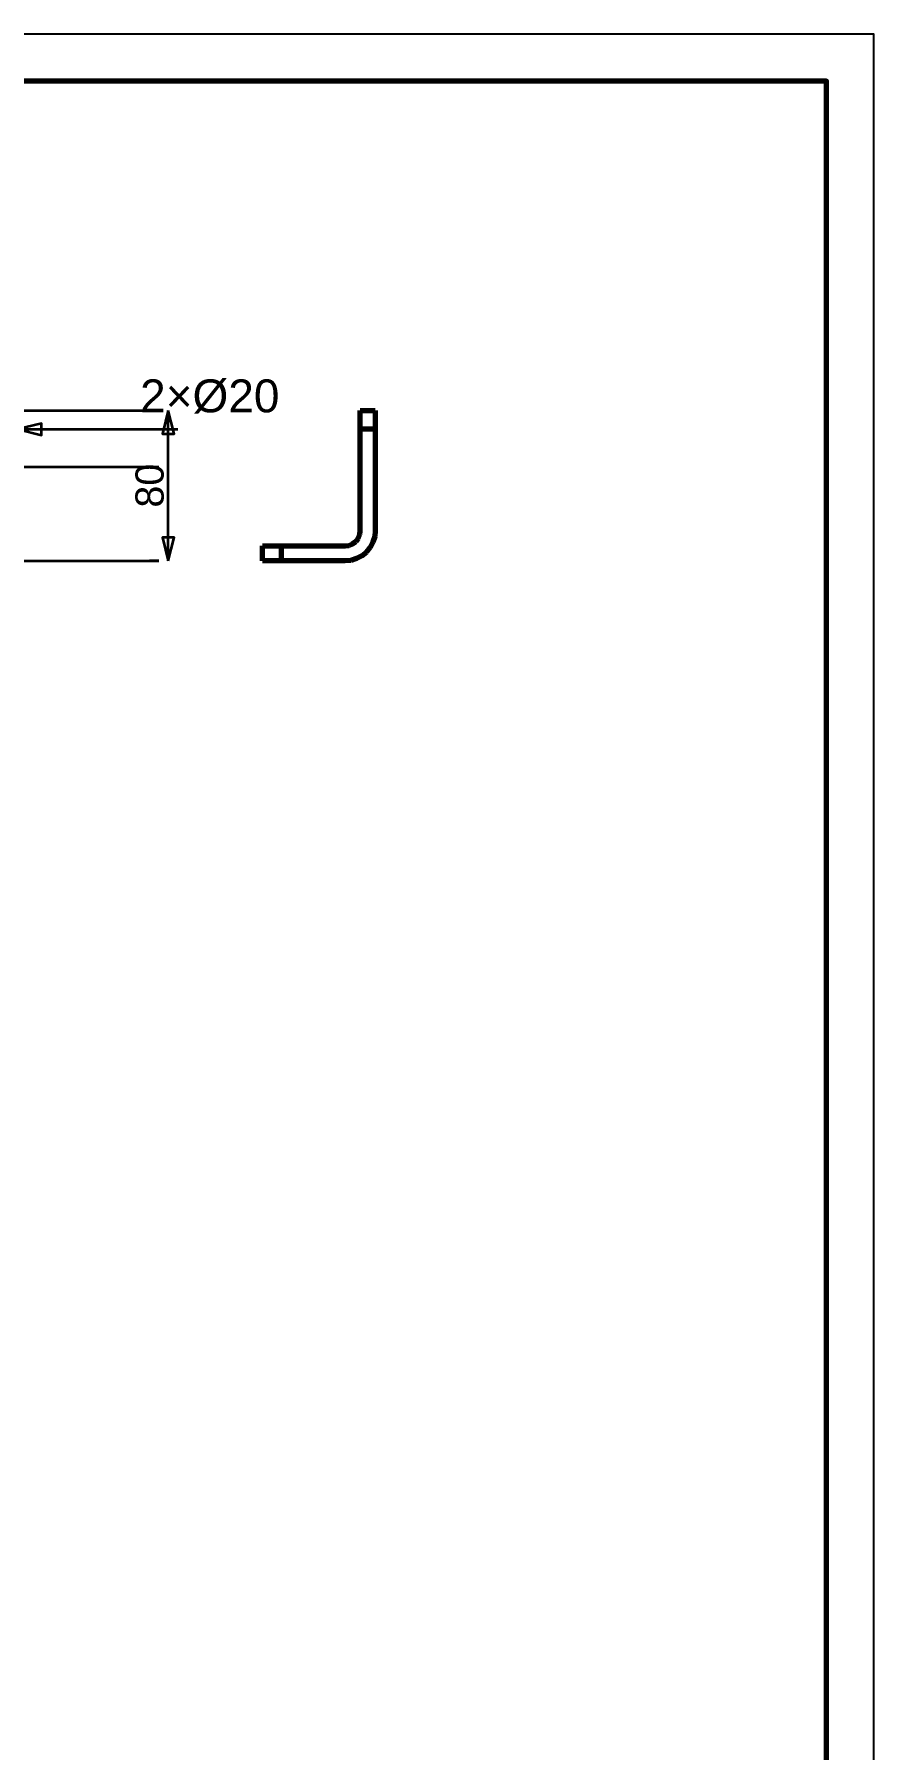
# Model space of a CAD drawing. Header units: millimetres. Extents: x 0 to 420, y 0 to 297.
# Drawn here: x 330.8 to 420, y 114.6 to 297 of the extents above; entities that cross this region are included whole.
import ezdxf
from ezdxf.enums import TextEntityAlignment as Align

# ---------------------------------------------------------------- set-up
doc = ezdxf.new("R2010")
doc.units = ezdxf.units.MM
doc.linetypes.add('DASHED', pattern=[1.524, 1.27, -0.254])
doc.styles.add('GOST', font='Arial')

msp = doc.modelspace()

# ---------------------------------------------------------------- linework, layer by layer
at = {"color": 7, "lineweight": 35}
for p, q in [((329, 257), (344, 257)), ((344, 257), (343, 257)), ((345, 241), (345, 257)), ((71, 255), (344, 255)), ((329, 255), (341, 255)), ((331, 255), (344, 255)), ((341, 255), (346, 255)), ((80.3, 251), (344, 251)), ((110.3, 251), (344, 251)), ((140.3, 251), (344, 251)), ((170.3, 251), (344, 251)), ((200.3, 251), (344, 251)), ((230.3, 251), (344, 251)), ((260.3, 251), (344, 251)), ((290.3, 251), (344, 251)), ((320.3, 251), (344, 251)), ((329, 241), (344, 241)), ((344, 241), (343, 241))]:
    msp.add_line(p, q, dxfattribs=at)
at = {"color": 1, "lineweight": 70}
for p, q in [((365.4, 256.99), (365.4, 257)), ((365.4, 257), (367, 257)), ((365.4, 256.95), (365.4, 256.99)), ((365.4, 256.89), (365.4, 256.95)), ((365.4, 256.8), (365.4, 256.89)), ((365.4, 256.69), (365.4, 256.8)), ((365.4, 256.56), (365.4, 256.69)), ((365.4, 256.41), (365.4, 256.56)), ((365.4, 256.25), (365.4, 256.41)), ((365.4, 256.06), (365.4, 256.25)), ((365.4, 255.87), (365.4, 256.06)), ((365.4, 255.66), (365.4, 255.87)), ((365.4, 255.45), (365.4, 255.66)), ((365.4, 255.22), (365.4, 255.45)), ((367, 257), (367, 256.99)), ((367, 256.99), (367, 256.95)), ((367, 256.95), (367, 256.89)), ((367, 256.89), (367, 256.8)), ((367, 256.8), (367, 256.69)), ((367, 256.69), (367, 256.56)), ((367, 256.56), (367, 256.41)), ((367, 256.41), (367, 256.25)), ((367, 256.25), (367, 256.06)), ((367, 256.06), (367, 255.87)), ((367, 255.87), (367, 255.66)), ((367, 255.66), (367, 255.45)), ((367, 255.45), (367, 255.22)), ((365.4, 255), (365.4, 255.22)), ((365.4, 244.2), (365.4, 255)), ((367, 255), (365.4, 255)), ((367, 255.22), (367, 255)), ((367, 255), (367, 244.2)), ((363.8, 242.6), (364.21, 242.65)), ((364.21, 242.65), (364.6, 242.81)), ((364.6, 242.81), (364.93, 243.07)), ((364.93, 243.07), (365.19, 243.4)), ((365.19, 243.4), (365.35, 243.79)), ((365.35, 243.79), (365.4, 244.2)), ((366.76, 242.98), (366.46, 242.42)), ((366.94, 243.58), (366.76, 242.98)), ((367, 244.2), (366.94, 243.58)), ((355, 241), (355, 242.6)), ((355, 242.6), (355.01, 242.6)), ((355.01, 241), (355, 241)), ((355.01, 242.6), (355.05, 242.6)), ((355.05, 241), (355.01, 241)), ((355.05, 242.6), (355.11, 242.6)), ((355.11, 241), (355.05, 241)), ((355.11, 242.6), (355.2, 242.6)), ((355.2, 241), (355.11, 241)), ((355.2, 242.6), (355.31, 242.6)), ((355.31, 241), (355.2, 241)), ((355.31, 242.6), (355.44, 242.6)), ((355.44, 241), (355.31, 241)), ((355.44, 242.6), (355.59, 242.6)), ((355.59, 241), (355.44, 241)), ((355.59, 242.6), (355.75, 242.6)), ((355.75, 241), (355.59, 241)), ((355.75, 242.6), (355.94, 242.6)), ((355.94, 241), (355.75, 241)), ((355.94, 242.6), (356.13, 242.6)), ((356.13, 241), (355.94, 241)), ((356.13, 242.6), (356.34, 242.6)), ((356.34, 241), (356.13, 241)), ((356.34, 242.6), (356.55, 242.6)), ((356.55, 241), (356.34, 241)), ((356.55, 242.6), (356.78, 242.6)), ((356.78, 241), (356.55, 241)), ((356.78, 242.6), (357, 242.6)), ((357, 241), (356.78, 241)), ((357, 242.6), (363.8, 242.6)), ((357, 242.6), (357, 241)), ((363.8, 241), (357, 241)), ((364.42, 241.06), (363.8, 241)), ((365.02, 241.24), (364.42, 241.06)), ((365.58, 241.54), (365.02, 241.24)), ((366.06, 241.94), (365.58, 241.54)), ((366.46, 242.42), (366.06, 241.94))]:
    msp.add_line(p, q, dxfattribs=at)
at = {"color": 5, "linetype": 'DASHED', "lineweight": 35}
for p, q in [((365.4, 257), (365.4, 256.99)), ((367, 257), (365.4, 257)), ((365.4, 256.99), (365.4, 256.95)), ((365.4, 256.95), (365.4, 256.89)), ((365.4, 256.89), (365.4, 256.8)), ((365.4, 256.8), (365.4, 256.69)), ((365.4, 256.69), (365.4, 256.56)), ((365.4, 256.56), (365.4, 256.41)), ((365.4, 256.41), (365.4, 256.25)), ((365.4, 256.25), (365.4, 256.06)), ((365.4, 256.06), (365.4, 255.87)), ((365.4, 255.87), (365.4, 255.66)), ((365.4, 255.66), (365.4, 255.45)), ((365.4, 255.45), (365.4, 255.22)), ((367, 256.99), (367, 257)), ((367, 256.95), (367, 256.99)), ((367, 256.89), (367, 256.95)), ((367, 256.8), (367, 256.89)), ((367, 256.69), (367, 256.8)), ((367, 256.56), (367, 256.69)), ((367, 256.41), (367, 256.56)), ((367, 256.25), (367, 256.41)), ((367, 256.06), (367, 256.25)), ((367, 255.87), (367, 256.06)), ((367, 255.66), (367, 255.87)), ((367, 255.45), (367, 255.66)), ((367, 255.22), (367, 255.45)), ((365.4, 255.22), (365.4, 255)), ((365.4, 255), (365.4, 244.2)), ((367, 255), (367, 255.22)), ((367, 255), (367, 244.2)), ((365.4, 252.27), (365.4, 252.3)), ((365.4, 252.3), (365.4, 252.29)), ((365.4, 252.27), (365.4, 252.3)), ((365.4, 252.3), (365.4, 252.29)), ((365.4, 252.27), (365.4, 252.3)), ((365.4, 252.3), (365.4, 252.29)), ((365.4, 252.27), (365.4, 252.3)), ((365.4, 252.3), (365.4, 252.29)), ((365.4, 252.27), (365.4, 252.3)), ((365.4, 252.3), (365.4, 252.29)), ((365.4, 252.27), (365.4, 252.3)), ((365.4, 252.3), (365.4, 252.29)), ((365.4, 252.27), (365.4, 252.3)), ((365.4, 252.3), (365.4, 252.29)), ((365.4, 252.27), (365.4, 252.3)), ((365.4, 252.3), (365.4, 252.29)), ((365.4, 252.27), (365.4, 252.3)), ((365.4, 252.3), (365.4, 252.29)), ((365.4, 252.29), (365.4, 252.27)), ((365.4, 252.29), (365.4, 252.27)), ((365.4, 252.29), (365.4, 252.27)), ((365.4, 252.29), (365.4, 252.27)), ((365.4, 252.29), (365.4, 252.27)), ((365.4, 252.29), (365.4, 252.27)), ((365.4, 252.29), (365.4, 252.27)), ((365.4, 252.29), (365.4, 252.27)), ((365.4, 252.29), (365.4, 252.27)), ((365.4, 252.17), (365.4, 252.27)), ((365.4, 252.27), (365.4, 252.23)), ((365.4, 252.17), (365.4, 252.27)), ((365.4, 252.27), (365.4, 252.23)), ((365.4, 252.17), (365.4, 252.27)), ((365.4, 252.27), (365.4, 252.23)), ((365.4, 252.17), (365.4, 252.27)), ((365.4, 252.27), (365.4, 252.23)), ((365.4, 252.17), (365.4, 252.27)), ((365.4, 252.27), (365.4, 252.23)), ((365.4, 252.17), (365.4, 252.27)), ((365.4, 252.27), (365.4, 252.23)), ((365.4, 252.17), (365.4, 252.27)), ((365.4, 252.27), (365.4, 252.23)), ((365.4, 252.17), (365.4, 252.27)), ((365.4, 252.27), (365.4, 252.23)), ((365.4, 252.17), (365.4, 252.27)), ((365.4, 252.27), (365.4, 252.23)), ((365.4, 252.23), (365.4, 252.17)), ((365.4, 252.23), (365.4, 252.17)), ((365.4, 252.23), (365.4, 252.17)), ((365.4, 252.23), (365.4, 252.17)), ((365.4, 252.23), (365.4, 252.17)), ((365.4, 252.23), (365.4, 252.17)), ((365.4, 252.23), (365.4, 252.17)), ((365.4, 252.23), (365.4, 252.17)), ((365.4, 252.23), (365.4, 252.17)), ((365.4, 252.02), (365.4, 252.17)), ((365.4, 252.17), (365.4, 252.1)), ((365.4, 252.02), (365.4, 252.17)), ((365.4, 252.17), (365.4, 252.1)), ((365.4, 252.02), (365.4, 252.17)), ((365.4, 252.17), (365.4, 252.1)), ((365.4, 252.02), (365.4, 252.17)), ((365.4, 252.17), (365.4, 252.1)), ((365.4, 252.02), (365.4, 252.17)), ((365.4, 252.17), (365.4, 252.1)), ((365.4, 252.02), (365.4, 252.17)), ((365.4, 252.17), (365.4, 252.1)), ((365.4, 252.02), (365.4, 252.17)), ((365.4, 252.17), (365.4, 252.1)), ((365.4, 252.02), (365.4, 252.17)), ((365.4, 252.17), (365.4, 252.1)), ((365.4, 252.02), (365.4, 252.17)), ((365.4, 252.17), (365.4, 252.1)), ((365.4, 252.1), (365.4, 252.02)), ((365.4, 252.1), (365.4, 252.02)), ((365.4, 252.1), (365.4, 252.02)), ((365.4, 252.1), (365.4, 252.02)), ((365.4, 252.1), (365.4, 252.02)), ((365.4, 252.1), (365.4, 252.02)), ((365.4, 252.1), (365.4, 252.02)), ((365.4, 252.1), (365.4, 252.02)), ((365.4, 252.1), (365.4, 252.02)), ((365.4, 251.81), (365.4, 252.02)), ((365.4, 252.02), (365.4, 251.92)), ((365.4, 251.81), (365.4, 252.02)), ((365.4, 252.02), (365.4, 251.92)), ((365.4, 251.81), (365.4, 252.02)), ((365.4, 252.02), (365.4, 251.92)), ((365.4, 251.81), (365.4, 252.02)), ((365.4, 252.02), (365.4, 251.92)), ((365.4, 251.81), (365.4, 252.02)), ((365.4, 252.02), (365.4, 251.92)), ((365.4, 251.81), (365.4, 252.02)), ((365.4, 252.02), (365.4, 251.92)), ((365.4, 251.81), (365.4, 252.02)), ((365.4, 252.02), (365.4, 251.92)), ((365.4, 251.81), (365.4, 252.02)), ((365.4, 252.02), (365.4, 251.92)), ((365.4, 251.81), (365.4, 252.02)), ((365.4, 252.02), (365.4, 251.92)), ((365.4, 251.92), (365.4, 251.81)), ((365.4, 251.92), (365.4, 251.81)), ((365.4, 251.92), (365.4, 251.81)), ((365.4, 251.92), (365.4, 251.81)), ((365.4, 251.92), (365.4, 251.81)), ((365.4, 251.92), (365.4, 251.81)), ((365.4, 251.92), (365.4, 251.81)), ((365.4, 251.92), (365.4, 251.81)), ((365.4, 251.92), (365.4, 251.81)), ((365.4, 251.56), (365.4, 251.81)), ((365.4, 251.81), (365.4, 251.69)), ((365.4, 251.56), (365.4, 251.81)), ((365.4, 251.81), (365.4, 251.69)), ((365.4, 251.56), (365.4, 251.81)), ((365.4, 251.81), (365.4, 251.69)), ((365.4, 251.56), (365.4, 251.81)), ((365.4, 251.81), (365.4, 251.69)), ((365.4, 251.56), (365.4, 251.81)), ((365.4, 251.81), (365.4, 251.69)), ((365.4, 251.56), (365.4, 251.81)), ((365.4, 251.81), (365.4, 251.69)), ((365.4, 251.56), (365.4, 251.81)), ((365.4, 251.81), (365.4, 251.69)), ((365.4, 251.56), (365.4, 251.81)), ((365.4, 251.81), (365.4, 251.69)), ((365.4, 251.56), (365.4, 251.81)), ((365.4, 251.81), (365.4, 251.69)), ((367, 252.29), (367, 252.3)), ((367, 252.3), (367, 252.27)), ((367, 252.29), (367, 252.3)), ((367, 252.3), (367, 252.27)), ((367, 252.29), (367, 252.3)), ((367, 252.3), (367, 252.27)), ((367, 252.29), (367, 252.3)), ((367, 252.3), (367, 252.27)), ((367, 252.29), (367, 252.3)), ((367, 252.3), (367, 252.27)), ((367, 252.29), (367, 252.3)), ((367, 252.3), (367, 252.27)), ((367, 252.29), (367, 252.3)), ((367, 252.3), (367, 252.27)), ((367, 252.29), (367, 252.3)), ((367, 252.3), (367, 252.27)), ((367, 252.29), (367, 252.3)), ((367, 252.3), (367, 252.27)), ((367, 252.27), (367, 252.29)), ((367, 252.27), (367, 252.29)), ((367, 252.27), (367, 252.29)), ((367, 252.27), (367, 252.29)), ((367, 252.27), (367, 252.29)), ((367, 252.27), (367, 252.29)), ((367, 252.27), (367, 252.29)), ((367, 252.27), (367, 252.29)), ((367, 252.27), (367, 252.29)), ((367, 252.23), (367, 252.27)), ((367, 252.27), (367, 252.17)), ((367, 252.23), (367, 252.27)), ((367, 252.27), (367, 252.17)), ((367, 252.23), (367, 252.27)), ((367, 252.27), (367, 252.17)), ((367, 252.23), (367, 252.27)), ((367, 252.27), (367, 252.17)), ((367, 252.23), (367, 252.27)), ((367, 252.27), (367, 252.17)), ((367, 252.23), (367, 252.27)), ((367, 252.27), (367, 252.17)), ((367, 252.23), (367, 252.27)), ((367, 252.27), (367, 252.17)), ((367, 252.23), (367, 252.27)), ((367, 252.27), (367, 252.17)), ((367, 252.23), (367, 252.27)), ((367, 252.27), (367, 252.17)), ((367, 252.17), (367, 252.23)), ((367, 252.17), (367, 252.23)), ((367, 252.17), (367, 252.23)), ((367, 252.17), (367, 252.23)), ((367, 252.17), (367, 252.23)), ((367, 252.17), (367, 252.23)), ((367, 252.17), (367, 252.23)), ((367, 252.17), (367, 252.23)), ((367, 252.17), (367, 252.23)), ((367, 252.1), (367, 252.17)), ((367, 252.17), (367, 252.02)), ((367, 252.1), (367, 252.17)), ((367, 252.17), (367, 252.02)), ((367, 252.1), (367, 252.17)), ((367, 252.17), (367, 252.02)), ((367, 252.1), (367, 252.17)), ((367, 252.17), (367, 252.02)), ((367, 252.1), (367, 252.17)), ((367, 252.17), (367, 252.02)), ((367, 252.1), (367, 252.17)), ((367, 252.17), (367, 252.02)), ((367, 252.1), (367, 252.17)), ((367, 252.17), (367, 252.02)), ((367, 252.1), (367, 252.17)), ((367, 252.17), (367, 252.02)), ((367, 252.1), (367, 252.17)), ((367, 252.17), (367, 252.02)), ((367, 252.02), (367, 252.1)), ((367, 252.02), (367, 252.1)), ((367, 252.02), (367, 252.1)), ((367, 252.02), (367, 252.1)), ((367, 252.02), (367, 252.1)), ((367, 252.02), (367, 252.1)), ((367, 252.02), (367, 252.1)), ((367, 252.02), (367, 252.1)), ((367, 252.02), (367, 252.1)), ((367, 251.92), (367, 252.02)), ((367, 252.02), (367, 251.81)), ((367, 251.92), (367, 252.02)), ((367, 252.02), (367, 251.81)), ((367, 251.92), (367, 252.02)), ((367, 252.02), (367, 251.81)), ((367, 251.92), (367, 252.02)), ((367, 252.02), (367, 251.81)), ((367, 251.92), (367, 252.02)), ((367, 252.02), (367, 251.81)), ((367, 251.92), (367, 252.02)), ((367, 252.02), (367, 251.81)), ((367, 251.92), (367, 252.02)), ((367, 252.02), (367, 251.81)), ((367, 251.92), (367, 252.02)), ((367, 252.02), (367, 251.81)), ((367, 251.92), (367, 252.02)), ((367, 252.02), (367, 251.81)), ((367, 251.81), (367, 251.92)), ((367, 251.81), (367, 251.92)), ((367, 251.81), (367, 251.92)), ((367, 251.81), (367, 251.92)), ((367, 251.81), (367, 251.92)), ((367, 251.81), (367, 251.92)), ((367, 251.81), (367, 251.92)), ((367, 251.81), (367, 251.92)), ((367, 251.81), (367, 251.92)), ((367, 251.69), (367, 251.81)), ((367, 251.81), (367, 251.56)), ((367, 251.69), (367, 251.81)), ((367, 251.81), (367, 251.56)), ((367, 251.69), (367, 251.81)), ((367, 251.81), (367, 251.56)), ((367, 251.69), (367, 251.81)), ((367, 251.81), (367, 251.56)), ((367, 251.69), (367, 251.81)), ((367, 251.81), (367, 251.56)), ((367, 251.69), (367, 251.81)), ((367, 251.81), (367, 251.56)), ((367, 251.69), (367, 251.81)), ((367, 251.81), (367, 251.56)), ((367, 251.69), (367, 251.81)), ((367, 251.81), (367, 251.56)), ((367, 251.69), (367, 251.81)), ((367, 251.81), (367, 251.56)), ((365.4, 251.69), (365.4, 251.56)), ((365.4, 251.69), (365.4, 251.56)), ((365.4, 251.69), (365.4, 251.56)), ((365.4, 251.69), (365.4, 251.56)), ((365.4, 251.69), (365.4, 251.56)), ((365.4, 251.69), (365.4, 251.56)), ((365.4, 251.69), (365.4, 251.56)), ((365.4, 251.69), (365.4, 251.56)), ((365.4, 251.69), (365.4, 251.56)), ((365.4, 251.29), (365.4, 251.56)), ((365.4, 251.56), (365.4, 251.43)), ((365.4, 251.29), (365.4, 251.56)), ((365.4, 251.56), (365.4, 251.43)), ((365.4, 251.29), (365.4, 251.56)), ((365.4, 251.56), (365.4, 251.43)), ((365.4, 251.29), (365.4, 251.56)), ((365.4, 251.56), (365.4, 251.43)), ((365.4, 251.29), (365.4, 251.56)), ((365.4, 251.56), (365.4, 251.43)), ((365.4, 251.29), (365.4, 251.56)), ((365.4, 251.56), (365.4, 251.43)), ((365.4, 251.29), (365.4, 251.56)), ((365.4, 251.56), (365.4, 251.43)), ((365.4, 251.29), (365.4, 251.56)), ((365.4, 251.56), (365.4, 251.43)), ((365.4, 251.29), (365.4, 251.56)), ((365.4, 251.56), (365.4, 251.43)), ((365.4, 251.43), (365.4, 251.29)), ((365.4, 251.43), (365.4, 251.29)), ((365.4, 251.43), (365.4, 251.29)), ((365.4, 251.43), (365.4, 251.29)), ((365.4, 251.43), (365.4, 251.29)), ((365.4, 251.43), (365.4, 251.29)), ((365.4, 251.43), (365.4, 251.29)), ((365.4, 251.43), (365.4, 251.29)), ((365.4, 251.43), (365.4, 251.29)), ((365.4, 251), (365.4, 251.29)), ((365.4, 251.29), (365.4, 251.15)), ((365.4, 251), (365.4, 251.29)), ((365.4, 251.29), (365.4, 251.15)), ((365.4, 251), (365.4, 251.29)), ((365.4, 251.29), (365.4, 251.15)), ((365.4, 251), (365.4, 251.29)), ((365.4, 251.29), (365.4, 251.15)), ((365.4, 251), (365.4, 251.29)), ((365.4, 251.29), (365.4, 251.15)), ((365.4, 251), (365.4, 251.29)), ((365.4, 251.29), (365.4, 251.15)), ((365.4, 251), (365.4, 251.29)), ((365.4, 251.29), (365.4, 251.15)), ((365.4, 251), (365.4, 251.29)), ((365.4, 251.29), (365.4, 251.15)), ((365.4, 251), (365.4, 251.29)), ((365.4, 251.29), (365.4, 251.15)), ((365.4, 251.15), (365.4, 251)), ((365.4, 251.15), (365.4, 251)), ((365.4, 251.15), (365.4, 251)), ((365.4, 251.15), (365.4, 251)), ((365.4, 251.15), (365.4, 251)), ((365.4, 251.15), (365.4, 251)), ((365.4, 251.15), (365.4, 251)), ((365.4, 251.15), (365.4, 251)), ((365.4, 251.15), (365.4, 251)), ((365.4, 251), (365.4, 250.85)), ((365.4, 250.71), (365.4, 251)), ((365.4, 251), (365.4, 250.85)), ((365.4, 250.71), (365.4, 251)), ((365.4, 251), (365.4, 250.85)), ((365.4, 250.71), (365.4, 251)), ((365.4, 251), (365.4, 250.85)), ((365.4, 250.71), (365.4, 251)), ((365.4, 251), (365.4, 250.85)), ((365.4, 250.71), (365.4, 251)), ((365.4, 251), (365.4, 250.85)), ((365.4, 250.71), (365.4, 251)), ((365.4, 251), (365.4, 250.85)), ((365.4, 250.71), (365.4, 251)), ((365.4, 251), (365.4, 250.85)), ((365.4, 250.71), (365.4, 251)), ((365.4, 251), (365.4, 250.85)), ((365.4, 250.71), (365.4, 251)), ((365.4, 250.85), (365.4, 250.71)), ((365.4, 250.85), (365.4, 250.71)), ((365.4, 250.85), (365.4, 250.71)), ((365.4, 250.85), (365.4, 250.71)), ((365.4, 250.85), (365.4, 250.71)), ((365.4, 250.85), (365.4, 250.71)), ((365.4, 250.85), (365.4, 250.71)), ((365.4, 250.85), (365.4, 250.71)), ((365.4, 250.85), (365.4, 250.71)), ((365.4, 250.71), (365.4, 250.57)), ((365.4, 250.44), (365.4, 250.71)), ((365.4, 250.71), (365.4, 250.57)), ((365.4, 250.44), (365.4, 250.71)), ((365.4, 250.71), (365.4, 250.57)), ((365.4, 250.44), (365.4, 250.71)), ((365.4, 250.71), (365.4, 250.57)), ((365.4, 250.44), (365.4, 250.71)), ((365.4, 250.71), (365.4, 250.57)), ((365.4, 250.44), (365.4, 250.71)), ((365.4, 250.71), (365.4, 250.57)), ((365.4, 250.44), (365.4, 250.71)), ((365.4, 250.71), (365.4, 250.57)), ((365.4, 250.44), (365.4, 250.71)), ((365.4, 250.71), (365.4, 250.57)), ((365.4, 250.44), (365.4, 250.71)), ((365.4, 250.71), (365.4, 250.57)), ((365.4, 250.44), (365.4, 250.71)), ((365.4, 250.57), (365.4, 250.44)), ((365.4, 250.57), (365.4, 250.44)), ((365.4, 250.57), (365.4, 250.44)), ((365.4, 250.57), (365.4, 250.44)), ((365.4, 250.57), (365.4, 250.44)), ((365.4, 250.57), (365.4, 250.44)), ((365.4, 250.57), (365.4, 250.44)), ((365.4, 250.57), (365.4, 250.44)), ((365.4, 250.57), (365.4, 250.44)), ((365.4, 250.44), (365.4, 250.31)), ((365.4, 250.19), (365.4, 250.44)), ((365.4, 250.44), (365.4, 250.31)), ((365.4, 250.19), (365.4, 250.44)), ((365.4, 250.44), (365.4, 250.31)), ((365.4, 250.19), (365.4, 250.44)), ((365.4, 250.44), (365.4, 250.31)), ((365.4, 250.19), (365.4, 250.44)), ((365.4, 250.44), (365.4, 250.31)), ((365.4, 250.19), (365.4, 250.44)), ((365.4, 250.44), (365.4, 250.31)), ((365.4, 250.19), (365.4, 250.44)), ((365.4, 250.44), (365.4, 250.31)), ((365.4, 250.19), (365.4, 250.44)), ((365.4, 250.44), (365.4, 250.31)), ((365.4, 250.19), (365.4, 250.44)), ((365.4, 250.44), (365.4, 250.31)), ((365.4, 250.19), (365.4, 250.44)), ((365.4, 250.31), (365.4, 250.19)), ((365.4, 250.31), (365.4, 250.19)), ((365.4, 250.31), (365.4, 250.19)), ((365.4, 250.31), (365.4, 250.19)), ((365.4, 250.31), (365.4, 250.19)), ((365.4, 250.31), (365.4, 250.19)), ((365.4, 250.31), (365.4, 250.19)), ((365.4, 250.31), (365.4, 250.19)), ((365.4, 250.31), (365.4, 250.19)), ((365.4, 250.19), (365.4, 250.08)), ((365.4, 249.98), (365.4, 250.19)), ((365.4, 250.19), (365.4, 250.08)), ((365.4, 249.98), (365.4, 250.19)), ((365.4, 250.19), (365.4, 250.08)), ((365.4, 249.98), (365.4, 250.19)), ((365.4, 250.19), (365.4, 250.08)), ((365.4, 249.98), (365.4, 250.19)), ((365.4, 250.19), (365.4, 250.08)), ((365.4, 249.98), (365.4, 250.19)), ((365.4, 250.19), (365.4, 250.08)), ((365.4, 249.98), (365.4, 250.19)), ((365.4, 250.19), (365.4, 250.08)), ((365.4, 249.98), (365.4, 250.19)), ((365.4, 250.19), (365.4, 250.08)), ((365.4, 249.98), (365.4, 250.19)), ((365.4, 250.19), (365.4, 250.08)), ((365.4, 249.98), (365.4, 250.19)), ((365.4, 250.08), (365.4, 249.98)), ((365.4, 250.08), (365.4, 249.98)), ((365.4, 250.08), (365.4, 249.98)), ((365.4, 250.08), (365.4, 249.98)), ((365.4, 250.08), (365.4, 249.98)), ((365.4, 250.08), (365.4, 249.98)), ((365.4, 250.08), (365.4, 249.98)), ((365.4, 250.08), (365.4, 249.98)), ((365.4, 250.08), (365.4, 249.98)), ((365.4, 249.98), (365.4, 249.9)), ((365.4, 249.83), (365.4, 249.98)), ((365.4, 249.98), (365.4, 249.9)), ((365.4, 249.83), (365.4, 249.98)), ((365.4, 249.98), (365.4, 249.9)), ((365.4, 249.83), (365.4, 249.98)), ((365.4, 249.98), (365.4, 249.9)), ((365.4, 249.83), (365.4, 249.98)), ((365.4, 249.98), (365.4, 249.9)), ((365.4, 249.83), (365.4, 249.98)), ((365.4, 249.98), (365.4, 249.9)), ((365.4, 249.83), (365.4, 249.98)), ((365.4, 249.98), (365.4, 249.9)), ((365.4, 249.83), (365.4, 249.98)), ((365.4, 249.98), (365.4, 249.9)), ((365.4, 249.83), (365.4, 249.98)), ((365.4, 249.98), (365.4, 249.9)), ((365.4, 249.83), (365.4, 249.98)), ((367, 251.56), (367, 251.69)), ((367, 251.56), (367, 251.69)), ((367, 251.56), (367, 251.69)), ((367, 251.56), (367, 251.69)), ((367, 251.56), (367, 251.69)), ((367, 251.56), (367, 251.69)), ((367, 251.56), (367, 251.69)), ((367, 251.56), (367, 251.69)), ((367, 251.56), (367, 251.69)), ((367, 251.43), (367, 251.56)), ((367, 251.56), (367, 251.29)), ((367, 251.43), (367, 251.56)), ((367, 251.56), (367, 251.29)), ((367, 251.43), (367, 251.56)), ((367, 251.56), (367, 251.29)), ((367, 251.43), (367, 251.56)), ((367, 251.56), (367, 251.29)), ((367, 251.43), (367, 251.56)), ((367, 251.56), (367, 251.29)), ((367, 251.43), (367, 251.56)), ((367, 251.56), (367, 251.29)), ((367, 251.43), (367, 251.56)), ((367, 251.56), (367, 251.29)), ((367, 251.43), (367, 251.56)), ((367, 251.56), (367, 251.29)), ((367, 251.43), (367, 251.56)), ((367, 251.56), (367, 251.29)), ((367, 251.29), (367, 251.43)), ((367, 251.29), (367, 251.43)), ((367, 251.29), (367, 251.43)), ((367, 251.29), (367, 251.43)), ((367, 251.29), (367, 251.43)), ((367, 251.29), (367, 251.43)), ((367, 251.29), (367, 251.43)), ((367, 251.29), (367, 251.43)), ((367, 251.29), (367, 251.43)), ((367, 251.15), (367, 251.29)), ((367, 251.29), (367, 251)), ((367, 251.15), (367, 251.29)), ((367, 251.29), (367, 251)), ((367, 251.15), (367, 251.29)), ((367, 251.29), (367, 251)), ((367, 251.15), (367, 251.29)), ((367, 251.29), (367, 251)), ((367, 251.15), (367, 251.29)), ((367, 251.29), (367, 251)), ((367, 251.15), (367, 251.29)), ((367, 251.29), (367, 251)), ((367, 251.15), (367, 251.29)), ((367, 251.29), (367, 251)), ((367, 251.15), (367, 251.29)), ((367, 251.29), (367, 251)), ((367, 251.15), (367, 251.29)), ((367, 251.29), (367, 251)), ((367, 251), (367, 251.15)), ((367, 251), (367, 251.15)), ((367, 251), (367, 251.15)), ((367, 251), (367, 251.15)), ((367, 251), (367, 251.15)), ((367, 251), (367, 251.15)), ((367, 251), (367, 251.15)), ((367, 251), (367, 251.15)), ((367, 251), (367, 251.15)), ((367, 251), (367, 250.71)), ((367, 250.85), (367, 251)), ((367, 251), (367, 250.71)), ((367, 250.85), (367, 251)), ((367, 251), (367, 250.71)), ((367, 250.85), (367, 251)), ((367, 251), (367, 250.71)), ((367, 250.85), (367, 251)), ((367, 251), (367, 250.71)), ((367, 250.85), (367, 251)), ((367, 251), (367, 250.71)), ((367, 250.85), (367, 251)), ((367, 251), (367, 250.71)), ((367, 250.85), (367, 251)), ((367, 251), (367, 250.71)), ((367, 250.85), (367, 251)), ((367, 251), (367, 250.71)), ((367, 250.85), (367, 251)), ((367, 250.71), (367, 250.85)), ((367, 250.71), (367, 250.85)), ((367, 250.71), (367, 250.85)), ((367, 250.71), (367, 250.85)), ((367, 250.71), (367, 250.85)), ((367, 250.71), (367, 250.85)), ((367, 250.71), (367, 250.85)), ((367, 250.71), (367, 250.85)), ((367, 250.71), (367, 250.85)), ((367, 250.71), (367, 250.44)), ((367, 250.57), (367, 250.71)), ((367, 250.71), (367, 250.44)), ((367, 250.57), (367, 250.71)), ((367, 250.71), (367, 250.44)), ((367, 250.57), (367, 250.71)), ((367, 250.71), (367, 250.44)), ((367, 250.57), (367, 250.71)), ((367, 250.71), (367, 250.44)), ((367, 250.57), (367, 250.71)), ((367, 250.71), (367, 250.44)), ((367, 250.57), (367, 250.71)), ((367, 250.71), (367, 250.44)), ((367, 250.57), (367, 250.71)), ((367, 250.71), (367, 250.44)), ((367, 250.57), (367, 250.71)), ((367, 250.71), (367, 250.44)), ((367, 250.57), (367, 250.71)), ((367, 250.44), (367, 250.57)), ((367, 250.44), (367, 250.57)), ((367, 250.44), (367, 250.57)), ((367, 250.44), (367, 250.57)), ((367, 250.44), (367, 250.57)), ((367, 250.44), (367, 250.57)), ((367, 250.44), (367, 250.57)), ((367, 250.44), (367, 250.57)), ((367, 250.44), (367, 250.57)), ((367, 250.44), (367, 250.19)), ((367, 250.31), (367, 250.44)), ((367, 250.44), (367, 250.19)), ((367, 250.31), (367, 250.44)), ((367, 250.44), (367, 250.19)), ((367, 250.31), (367, 250.44)), ((367, 250.44), (367, 250.19)), ((367, 250.31), (367, 250.44)), ((367, 250.44), (367, 250.19)), ((367, 250.31), (367, 250.44)), ((367, 250.44), (367, 250.19)), ((367, 250.31), (367, 250.44)), ((367, 250.44), (367, 250.19)), ((367, 250.31), (367, 250.44)), ((367, 250.44), (367, 250.19)), ((367, 250.31), (367, 250.44)), ((367, 250.44), (367, 250.19)), ((367, 250.31), (367, 250.44)), ((367, 250.19), (367, 250.31)), ((367, 250.19), (367, 250.31)), ((367, 250.19), (367, 250.31)), ((367, 250.19), (367, 250.31)), ((367, 250.19), (367, 250.31)), ((367, 250.19), (367, 250.31)), ((367, 250.19), (367, 250.31)), ((367, 250.19), (367, 250.31)), ((367, 250.19), (367, 250.31)), ((367, 250.19), (367, 249.98)), ((367, 250.08), (367, 250.19)), ((367, 250.19), (367, 249.98)), ((367, 250.08), (367, 250.19)), ((367, 250.19), (367, 249.98)), ((367, 250.08), (367, 250.19)), ((367, 250.19), (367, 249.98)), ((367, 250.08), (367, 250.19)), ((367, 250.19), (367, 249.98)), ((367, 250.08), (367, 250.19)), ((367, 250.19), (367, 249.98)), ((367, 250.08), (367, 250.19)), ((367, 250.19), (367, 249.98)), ((367, 250.08), (367, 250.19)), ((367, 250.19), (367, 249.98)), ((367, 250.08), (367, 250.19)), ((367, 250.19), (367, 249.98)), ((367, 250.08), (367, 250.19)), ((367, 249.98), (367, 250.08)), ((367, 249.98), (367, 250.08)), ((367, 249.98), (367, 250.08)), ((367, 249.98), (367, 250.08)), ((367, 249.98), (367, 250.08)), ((367, 249.98), (367, 250.08)), ((367, 249.98), (367, 250.08)), ((367, 249.98), (367, 250.08)), ((367, 249.98), (367, 250.08)), ((367, 249.98), (367, 249.83)), ((367, 249.9), (367, 249.98)), ((367, 249.98), (367, 249.83)), ((367, 249.9), (367, 249.98)), ((367, 249.98), (367, 249.83)), ((367, 249.9), (367, 249.98)), ((367, 249.98), (367, 249.83)), ((367, 249.9), (367, 249.98)), ((367, 249.98), (367, 249.83)), ((367, 249.9), (367, 249.98)), ((367, 249.98), (367, 249.83)), ((367, 249.9), (367, 249.98)), ((367, 249.98), (367, 249.83)), ((367, 249.9), (367, 249.98)), ((367, 249.98), (367, 249.83)), ((367, 249.9), (367, 249.98)), ((367, 249.98), (367, 249.83)), ((367, 249.9), (367, 249.98)), ((365.4, 249.9), (365.4, 249.83)), ((365.4, 249.9), (365.4, 249.83)), ((365.4, 249.9), (365.4, 249.83)), ((365.4, 249.9), (365.4, 249.83)), ((365.4, 249.9), (365.4, 249.83)), ((365.4, 249.9), (365.4, 249.83)), ((365.4, 249.9), (365.4, 249.83)), ((365.4, 249.9), (365.4, 249.83)), ((365.4, 249.9), (365.4, 249.83)), ((365.4, 249.83), (365.4, 249.77)), ((365.4, 249.73), (365.4, 249.83)), ((365.4, 249.83), (365.4, 249.77)), ((365.4, 249.73), (365.4, 249.83)), ((365.4, 249.83), (365.4, 249.77)), ((365.4, 249.73), (365.4, 249.83)), ((365.4, 249.83), (365.4, 249.77)), ((365.4, 249.73), (365.4, 249.83)), ((365.4, 249.83), (365.4, 249.77)), ((365.4, 249.73), (365.4, 249.83)), ((365.4, 249.83), (365.4, 249.77)), ((365.4, 249.73), (365.4, 249.83)), ((365.4, 249.83), (365.4, 249.77)), ((365.4, 249.73), (365.4, 249.83)), ((365.4, 249.83), (365.4, 249.77)), ((365.4, 249.73), (365.4, 249.83)), ((365.4, 249.83), (365.4, 249.77)), ((365.4, 249.73), (365.4, 249.83)), ((365.4, 249.77), (365.4, 249.73)), ((365.4, 249.77), (365.4, 249.73)), ((365.4, 249.77), (365.4, 249.73)), ((365.4, 249.77), (365.4, 249.73)), ((365.4, 249.77), (365.4, 249.73)), ((365.4, 249.77), (365.4, 249.73)), ((365.4, 249.77), (365.4, 249.73)), ((365.4, 249.77), (365.4, 249.73)), ((365.4, 249.77), (365.4, 249.73)), ((365.4, 249.73), (365.4, 249.71)), ((365.4, 249.7), (365.4, 249.73)), ((365.4, 249.73), (365.4, 249.71)), ((365.4, 249.7), (365.4, 249.73)), ((365.4, 249.73), (365.4, 249.71)), ((365.4, 249.7), (365.4, 249.73)), ((365.4, 249.73), (365.4, 249.71)), ((365.4, 249.7), (365.4, 249.73)), ((365.4, 249.73), (365.4, 249.71)), ((365.4, 249.7), (365.4, 249.73)), ((365.4, 249.73), (365.4, 249.71)), ((365.4, 249.7), (365.4, 249.73)), ((365.4, 249.73), (365.4, 249.71)), ((365.4, 249.7), (365.4, 249.73)), ((365.4, 249.73), (365.4, 249.71)), ((365.4, 249.7), (365.4, 249.73)), ((365.4, 249.73), (365.4, 249.71)), ((365.4, 249.7), (365.4, 249.73)), ((365.4, 249.71), (365.4, 249.7)), ((365.4, 249.71), (365.4, 249.7)), ((365.4, 249.71), (365.4, 249.7)), ((365.4, 249.71), (365.4, 249.7)), ((365.4, 249.71), (365.4, 249.7)), ((365.4, 249.71), (365.4, 249.7)), ((365.4, 249.71), (365.4, 249.7)), ((365.4, 249.71), (365.4, 249.7)), ((365.4, 249.71), (365.4, 249.7)), ((367, 249.83), (367, 249.9)), ((367, 249.83), (367, 249.9)), ((367, 249.83), (367, 249.9)), ((367, 249.83), (367, 249.9)), ((367, 249.83), (367, 249.9)), ((367, 249.83), (367, 249.9)), ((367, 249.83), (367, 249.9)), ((367, 249.83), (367, 249.9)), ((367, 249.83), (367, 249.9)), ((367, 249.83), (367, 249.73)), ((367, 249.77), (367, 249.83)), ((367, 249.83), (367, 249.73)), ((367, 249.77), (367, 249.83)), ((367, 249.83), (367, 249.73)), ((367, 249.77), (367, 249.83)), ((367, 249.83), (367, 249.73)), ((367, 249.77), (367, 249.83)), ((367, 249.83), (367, 249.73)), ((367, 249.77), (367, 249.83)), ((367, 249.83), (367, 249.73)), ((367, 249.77), (367, 249.83)), ((367, 249.83), (367, 249.73)), ((367, 249.77), (367, 249.83)), ((367, 249.83), (367, 249.73)), ((367, 249.77), (367, 249.83)), ((367, 249.83), (367, 249.73)), ((367, 249.77), (367, 249.83)), ((367, 249.73), (367, 249.77)), ((367, 249.73), (367, 249.77)), ((367, 249.73), (367, 249.77)), ((367, 249.73), (367, 249.77)), ((367, 249.73), (367, 249.77)), ((367, 249.73), (367, 249.77)), ((367, 249.73), (367, 249.77)), ((367, 249.73), (367, 249.77)), ((367, 249.73), (367, 249.77)), ((367, 249.73), (367, 249.7)), ((367, 249.71), (367, 249.73)), ((367, 249.73), (367, 249.7)), ((367, 249.71), (367, 249.73)), ((367, 249.73), (367, 249.7)), ((367, 249.71), (367, 249.73)), ((367, 249.73), (367, 249.7)), ((367, 249.71), (367, 249.73)), ((367, 249.73), (367, 249.7)), ((367, 249.71), (367, 249.73)), ((367, 249.73), (367, 249.7)), ((367, 249.71), (367, 249.73)), ((367, 249.73), (367, 249.7)), ((367, 249.71), (367, 249.73)), ((367, 249.73), (367, 249.7)), ((367, 249.71), (367, 249.73)), ((367, 249.73), (367, 249.7)), ((367, 249.71), (367, 249.73)), ((367, 249.7), (367, 249.71)), ((367, 249.7), (367, 249.71)), ((367, 249.7), (367, 249.71)), ((367, 249.7), (367, 249.71)), ((367, 249.7), (367, 249.71)), ((367, 249.7), (367, 249.71)), ((367, 249.7), (367, 249.71)), ((367, 249.7), (367, 249.71)), ((367, 249.7), (367, 249.71)), ((364.21, 242.65), (363.8, 242.6)), ((364.6, 242.81), (364.21, 242.65)), ((364.93, 243.07), (364.6, 242.81)), ((365.19, 243.4), (364.93, 243.07)), ((365.35, 243.79), (365.19, 243.4)), ((365.4, 244.2), (365.35, 243.79)), ((366.76, 242.98), (366.46, 242.42)), ((366.94, 243.58), (366.76, 242.98)), ((367, 244.2), (366.94, 243.58)), ((355.01, 242.6), (355, 242.6)), ((355, 242.6), (355, 241)), ((355, 241), (355.01, 241)), ((355.05, 242.6), (355.01, 242.6)), ((355.01, 241), (355.05, 241)), ((355.11, 242.6), (355.05, 242.6)), ((355.05, 241), (355.11, 241)), ((355.2, 242.6), (355.11, 242.6)), ((355.11, 241), (355.2, 241)), ((355.31, 242.6), (355.2, 242.6)), ((355.2, 241), (355.31, 241)), ((355.44, 242.6), (355.31, 242.6)), ((355.31, 241), (355.44, 241)), ((355.59, 242.6), (355.44, 242.6)), ((355.44, 241), (355.59, 241)), ((355.75, 242.6), (355.59, 242.6)), ((355.59, 241), (355.75, 241)), ((355.94, 242.6), (355.75, 242.6)), ((355.75, 241), (355.94, 241)), ((356.13, 242.6), (355.94, 242.6)), ((355.94, 241), (356.13, 241)), ((356.34, 242.6), (356.13, 242.6)), ((356.13, 241), (356.34, 241)), ((356.55, 242.6), (356.34, 242.6)), ((356.34, 241), (356.55, 241)), ((356.78, 242.6), (356.55, 242.6)), ((356.55, 241), (356.78, 241)), ((357, 242.6), (356.78, 242.6)), ((356.78, 241), (357, 241)), ((363.8, 242.6), (357, 242.6)), ((363.8, 241), (357, 241)), ((357.44, 242.6), (357.4, 242.6)), ((357.4, 242.6), (357.41, 242.6)), ((357.44, 242.6), (357.4, 242.6)), ((357.4, 242.6), (357.41, 242.6)), ((357.41, 241), (357.4, 241)), ((357.4, 241), (357.44, 241)), ((357.41, 241), (357.4, 241)), ((357.4, 241), (357.44, 241)), ((357.41, 242.6), (357.44, 242.6)), ((357.41, 242.6), (357.44, 242.6)), ((357.44, 241), (357.41, 241)), ((357.44, 241), (357.41, 241)), ((357.56, 242.6), (357.44, 242.6)), ((357.44, 242.6), (357.49, 242.6)), ((357.56, 242.6), (357.44, 242.6)), ((357.44, 242.6), (357.49, 242.6)), ((357.49, 241), (357.44, 241)), ((357.44, 241), (357.56, 241)), ((357.49, 241), (357.44, 241)), ((357.44, 241), (357.56, 241)), ((357.49, 242.6), (357.56, 242.6)), ((357.49, 242.6), (357.56, 242.6)), ((357.56, 241), (357.49, 241)), ((357.56, 241), (357.49, 241)), ((357.75, 242.6), (357.56, 242.6)), ((357.56, 242.6), (357.65, 242.6)), ((357.75, 242.6), (357.56, 242.6)), ((357.56, 242.6), (357.65, 242.6)), ((357.65, 241), (357.56, 241)), ((357.56, 241), (357.75, 241)), ((357.65, 241), (357.56, 241)), ((357.56, 241), (357.75, 241)), ((357.65, 242.6), (357.75, 242.6)), ((357.65, 242.6), (357.75, 242.6)), ((357.75, 241), (357.65, 241)), ((357.75, 241), (357.65, 241)), ((358, 242.6), (357.75, 242.6)), ((357.75, 242.6), (357.87, 242.6)), ((358, 242.6), (357.75, 242.6)), ((357.75, 242.6), (357.87, 242.6)), ((357.87, 241), (357.75, 241)), ((357.75, 241), (358, 241)), ((357.87, 241), (357.75, 241)), ((357.75, 241), (358, 241)), ((357.87, 242.6), (358, 242.6)), ((357.87, 242.6), (358, 242.6)), ((358, 241), (357.87, 241)), ((358, 241), (357.87, 241)), ((358.31, 242.6), (358, 242.6)), ((358, 242.6), (358.15, 242.6)), ((358.31, 242.6), (358, 242.6)), ((358, 242.6), (358.15, 242.6)), ((358.15, 241), (358, 241)), ((358, 241), (358.31, 241)), ((358.15, 241), (358, 241)), ((358, 241), (358.31, 241)), ((358.15, 242.6), (358.31, 242.6)), ((358.15, 242.6), (358.31, 242.6)), ((358.31, 241), (358.15, 241)), ((358.31, 241), (358.15, 241)), ((358.64, 242.6), (358.31, 242.6)), ((358.31, 242.6), (358.47, 242.6)), ((358.64, 242.6), (358.31, 242.6)), ((358.31, 242.6), (358.47, 242.6)), ((358.47, 241), (358.31, 241)), ((358.31, 241), (358.64, 241)), ((358.47, 241), (358.31, 241)), ((358.31, 241), (358.64, 241)), ((358.47, 242.6), (358.64, 242.6)), ((358.47, 242.6), (358.64, 242.6)), ((358.64, 241), (358.47, 241)), ((358.64, 241), (358.47, 241)), ((359, 242.6), (358.64, 242.6)), ((358.64, 242.6), (358.82, 242.6)), ((359, 242.6), (358.64, 242.6)), ((358.64, 242.6), (358.82, 242.6)), ((358.82, 241), (358.64, 241)), ((358.64, 241), (359, 241)), ((358.82, 241), (358.64, 241)), ((358.64, 241), (359, 241)), ((358.82, 242.6), (359, 242.6)), ((358.82, 242.6), (359, 242.6)), ((359, 241), (358.82, 241)), ((359, 241), (358.82, 241)), ((359, 242.6), (359.18, 242.6)), ((359.36, 242.6), (359, 242.6)), ((359, 242.6), (359.18, 242.6)), ((359.36, 242.6), (359, 242.6)), ((359, 241), (359.36, 241)), ((359.18, 241), (359, 241)), ((359, 241), (359.36, 241)), ((359.18, 241), (359, 241)), ((359.18, 242.6), (359.36, 242.6)), ((359.18, 242.6), (359.36, 242.6)), ((359.36, 241), (359.18, 241)), ((359.36, 241), (359.18, 241)), ((359.36, 242.6), (359.53, 242.6)), ((359.69, 242.6), (359.36, 242.6)), ((359.36, 242.6), (359.53, 242.6)), ((359.69, 242.6), (359.36, 242.6)), ((359.36, 241), (359.69, 241)), ((359.53, 241), (359.36, 241)), ((359.36, 241), (359.69, 241)), ((359.53, 241), (359.36, 241)), ((359.53, 242.6), (359.69, 242.6)), ((359.53, 242.6), (359.69, 242.6)), ((359.69, 241), (359.53, 241)), ((359.69, 241), (359.53, 241)), ((359.69, 242.6), (359.85, 242.6)), ((360, 242.6), (359.69, 242.6)), ((359.69, 242.6), (359.85, 242.6)), ((360, 242.6), (359.69, 242.6)), ((359.69, 241), (360, 241)), ((359.85, 241), (359.69, 241)), ((359.69, 241), (360, 241)), ((359.85, 241), (359.69, 241)), ((359.85, 242.6), (360, 242.6)), ((359.85, 242.6), (360, 242.6)), ((360, 241), (359.85, 241)), ((360, 241), (359.85, 241)), ((360, 242.6), (360.13, 242.6)), ((360.25, 242.6), (360, 242.6)), ((360, 242.6), (360.13, 242.6)), ((360.25, 242.6), (360, 242.6)), ((360, 241), (360.25, 241)), ((360.13, 241), (360, 241)), ((360, 241), (360.25, 241)), ((360.13, 241), (360, 241)), ((360.13, 242.6), (360.25, 242.6)), ((360.13, 242.6), (360.25, 242.6)), ((360.25, 241), (360.13, 241)), ((360.25, 241), (360.13, 241)), ((360.25, 242.6), (360.35, 242.6)), ((360.44, 242.6), (360.25, 242.6)), ((360.25, 242.6), (360.35, 242.6)), ((360.44, 242.6), (360.25, 242.6)), ((360.25, 241), (360.44, 241)), ((360.35, 241), (360.25, 241)), ((360.25, 241), (360.44, 241)), ((360.35, 241), (360.25, 241)), ((360.35, 242.6), (360.44, 242.6)), ((360.35, 242.6), (360.44, 242.6)), ((360.44, 241), (360.35, 241)), ((360.44, 241), (360.35, 241)), ((360.44, 242.6), (360.51, 242.6)), ((360.56, 242.6), (360.44, 242.6)), ((360.44, 242.6), (360.51, 242.6)), ((360.56, 242.6), (360.44, 242.6)), ((360.44, 241), (360.56, 241)), ((360.51, 241), (360.44, 241)), ((360.44, 241), (360.56, 241)), ((360.51, 241), (360.44, 241)), ((360.51, 242.6), (360.56, 242.6)), ((360.51, 242.6), (360.56, 242.6)), ((360.56, 241), (360.51, 241)), ((360.56, 241), (360.51, 241)), ((360.56, 242.6), (360.59, 242.6)), ((360.6, 242.6), (360.56, 242.6)), ((360.56, 242.6), (360.59, 242.6)), ((360.6, 242.6), (360.56, 242.6)), ((360.56, 241), (360.6, 241)), ((360.59, 241), (360.56, 241)), ((360.56, 241), (360.6, 241)), ((360.59, 241), (360.56, 241)), ((360.59, 242.6), (360.6, 242.6)), ((360.59, 242.6), (360.6, 242.6)), ((360.6, 241), (360.59, 241)), ((360.6, 241), (360.59, 241)), ((364.42, 241.06), (363.8, 241)), ((365.02, 241.24), (364.42, 241.06)), ((365.58, 241.54), (365.02, 241.24)), ((366.06, 241.94), (365.58, 241.54)), ((366.46, 242.42), (366.06, 241.94))]:
    msp.add_line(p, q, dxfattribs=at)
at = {"color": 7, "lineweight": 25}
msp.add_lwpolyline([(0, 0), (420, 0), (420, 297), (0, 297)], close=True, dxfattribs=at)
at = {"color": 7, "lineweight": 70}
msp.add_lwpolyline([(20, 5), (415, 5), (415, 292), (20, 292)], close=True, dxfattribs=at)
at = {"color": 7, "lineweight": 35}
for points in [[(329, 255), (331.5, 254.38), (331.5, 255.62)], [(345, 257), (344.38, 254.5), (345.62, 254.5)], [(345, 241), (345.62, 243.5), (344.38, 243.5)]]:
    msp.add_lwpolyline(points, close=True, dxfattribs=at)

# ---------------------------------------------------------------- texts
at = {"color": 7, "style": 'GOST'}
msp.add_text('2×Ø20', height=3.5, dxfattribs=at).set_placement((342, 256.8))
msp.add_text('80', height=3, rotation=90, dxfattribs=at).set_placement((343, 249), align=Align.MIDDLE)

doc.saveas('drawing.dxf')
